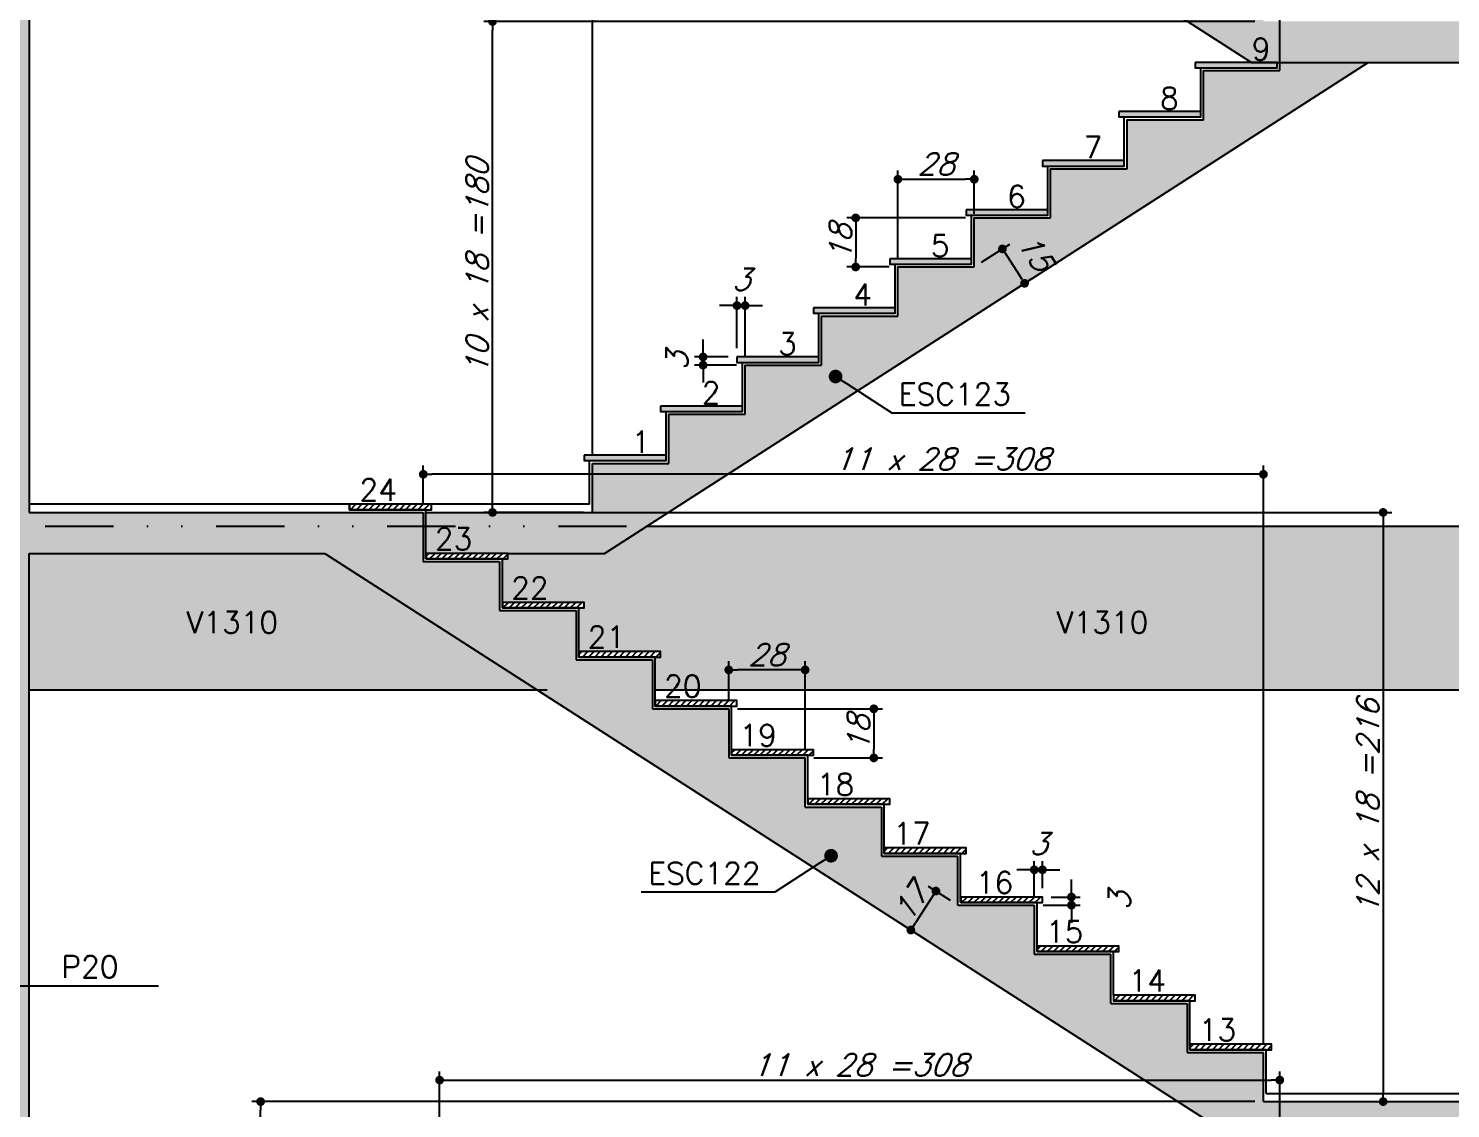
# Model space of a CAD drawing. Header units: millimetres. Extents: x -832 to 3668, y -1574 to 5296.
# Drawn here: x -410 to 111, y 2919 to 3315 of the extents above; entities that cross this region are included whole.
import ezdxf
from ezdxf import colors
from ezdxf.entities.mleader import LeaderData, LeaderLine
from ezdxf.math import Vec2, Vec3

# ---------------------------------------------------------------- set-up
doc = ezdxf.new("R2010")
doc.units = ezdxf.units.MM
doc.header["$LTSCALE"] = 50
doc.linetypes.add('DIVIDE2', pattern=[0.625, 0.25, -0.125, 0, -0.125, 0, -0.125])
for name, color, linetype in [('F-AUX-RED', 1, 'Continuous'), ('F-BOCEL CORTE', 2, 'Continuous'), ('F-BOCEL VISTA', 253, 'Continuous'), ('F-CORTE', 4, 'Continuous'), ('F-COTAS', 106, 'Continuous'), ('F-EIXOS-DET', 1, 'Continuous'), ('F-ESC CORTE', 4, 'Continuous'), ('F-ESC NOME', 2, 'Continuous'), ('F-ESC NUM', 2, 'Continuous'), ('F-ESC SOLIDO CORTE', 71, 'Continuous'), ('F-ESC VISTA', 2, 'Continuous'), ('F-REV_VISTA', 254, 'Continuous'), ('F-REVESTIMENTO', 1, 'Continuous'), ('F-SOLIDO', 71, 'Continuous'), ('F-TEXTO-YELLOW', 2, 'Continuous'), ('F-VISTA', 2, 'Continuous'), ('F-VISTA SÓLIDO', 254, 'Continuous'), ('F-VISTA SÓLIDO ESCADA', 253, 'Continuous')]:
    doc.layers.add(name, color=color, linetype=linetype)
doc.styles.add('5385-ARQ-PB-BAS-PLA-TER-TORRE-A-106-TXT$0$R60-75', font='romans.shx', dxfattribs={"height": 0.1125})
doc.styles.add('CP-TEXT-INCL', font='romans.shx', dxfattribs={"oblique": 20})
doc.styles.add('MCP', font='romans.shx')
doc.styles.add('ROMANS', font='romans.shx')
doc.styles.get("Standard").update_dxf_attribs({"font": 'arial.ttf'})
doc.dimstyles.new('CP-COTAS-50', dxfattribs={"dimscale": 0.64, "dimtxt": 12.5, "dimasz": 5, "dimexe": 5, "dimexo": 5, "dimgap": 2.5, "dimtad": 1, "dimdec": 1, "dimdsep": 46, "dimtxsty": 'CP-TEXT-INCL', "dimblk1": 'DOT', "dimblk2": 'DOT', "dimsah": 1, "dimcen": 9, "dimclrd": 256, "dimclre": 256, "dimclrt": 256, "dimadec": 0, "dimazin": 0, "dimtfac": 1, "dimtdec": 1, "dimtmove": 2, "dimatfit": 3, "dimldrblk": 'DOT', "dimfxl": 5, "dimtolj": 1, "dimarcsym": 0})
pattern_1 = [(0, (0, 0), (0, 6.985), [5.08, -1.905]), (90, (0, 0), (-6.985, 4e-16), [5.08, -1.905])]

# ---------------------------------------------------------------- blocks, each defined once
blk = doc.blocks.new('_DOT')
at = {"color": 0, "linetype": 'ByBlock'}
blk.add_line((-0.5, 0), (-1, 0), dxfattribs=at)
at = {"color": 0, "linetype": 'ByBlock', "const_width": 0.5}
blk.add_lwpolyline([(-0.25, 0, 1), (0.25, 0, 1)], format="xyb", close=True, dxfattribs=at)
blk = doc.blocks.new('BOCEL_EST')
at = {"layer": 'F-BOCEL CORTE'}
h = blk.add_hatch(dxfattribs=at)
h.set_pattern_fill('ANSI31', color=2, scale=0.5)
h.paths.add_polyline_path([(13.59, -262.25), (13.59, -260.25), (-16.41, -260.25), (-16.41, -262.25)])
at = {"layer": 'F-BOCEL CORTE', "color": 2}
blk.add_lwpolyline([(-16.41, -260.25), (-16.41, -262.25), (13.59, -262.25), (13.59, -260.25), (-16.41, -260.25)], dxfattribs=at)
blk = doc.blocks.new('*U435')
at = {"layer": 'F-BOCEL CORTE'}
h = blk.add_hatch(dxfattribs=at)
h.set_pattern_fill('ANSI31', color=2, scale=0.5)
h.set_pattern_definition([(45, (-56, 0), (-1.122532, 1.122532), [])])
h.paths.add_polyline_path([(-42.41, -262.25), (-42.41, -260.25), (-72.41, -260.25), (-72.41, -262.25)])
at = {"layer": 'F-BOCEL CORTE', "color": 2}
blk.add_lwpolyline([(-72.41, -260.25), (-72.41, -262.25), (-42.41, -262.25), (-42.41, -260.25), (-72.41, -260.25)], dxfattribs=at)
blk = doc.blocks.new('BOCEL_VISTA_EST')
at = {"layer": 'F-BOCEL VISTA'}
h = blk.add_hatch(color=254, dxfattribs=at)
h.dxf.hatch_style = 1
h.paths.add_polyline_path([(-209.57, -462.94), (-209.57, -460.94), (-239.57, -460.94), (-239.57, -462.94)])
blk.add_lwpolyline([(-239.57, -460.94), (-239.57, -462.94), (-209.57, -462.94), (-209.57, -460.94), (-239.57, -460.94)], dxfattribs=at)
blk = doc.blocks.new('*D472')
at = {"layer": 'DEFPOINTS', "color": 0, "transparency": 16777216}
for p in [(-63.57, 3259.21), (-63.57, 3243.34), (-91.57, 3227.06)]:
    blk.add_point(p, dxfattribs=at)
at = {"layer": 'F-COTAS', "lineweight": -2, "transparency": 16777216}
for p, q in [((-91.57, 3230.26), (-91.57, 3262.41)), ((-88.37, 3259.21), (-66.77, 3259.21)), ((-63.57, 3246.54), (-63.57, 3262.41))]:
    blk.add_line(p, q, dxfattribs=at)
at = {"layer": 'F-COTAS', "lineweight": -2, "transparency": 16777216, "xscale": 3.2, "yscale": 3.2, "zscale": 3.2, "rotation": 180}
blk.add_blockref('_DOT', (-91.57, 3259.21), dxfattribs=at)
at = {"layer": 'F-COTAS', "lineweight": -2, "transparency": 16777216, "xscale": 3.2, "yscale": 3.2, "zscale": 3.2}
blk.add_blockref('_DOT', (-63.57, 3259.21), dxfattribs=at)
at = {"layer": 'F-COTAS', "transparency": 16777216, "insert": (-77.57, 3264.81), "char_height": 8, "attachment_point": 5, "style": 'CP-TEXT-INCL'}
blk.add_mtext('\\A1;28', dxfattribs=at)
blk = doc.blocks.new('*D473')
at = {"layer": 'DEFPOINTS', "color": 0, "transparency": 16777216}
for p in [(-63.57, 3245.06), (-107.04, 3227.06), (-91.57, 3227.06)]:
    blk.add_point(p, dxfattribs=at)
at = {"layer": 'F-COTAS', "lineweight": -2, "transparency": 16777216}
for p, q in [((-66.77, 3245.06), (-110.24, 3245.06)), ((-107.04, 3241.86), (-107.04, 3230.26)), ((-94.77, 3227.06), (-110.24, 3227.06))]:
    blk.add_line(p, q, dxfattribs=at)
at = {"layer": 'F-COTAS', "lineweight": -2, "transparency": 16777216, "xscale": 3.2, "yscale": 3.2, "zscale": 3.2}
for p, rotation in [((-107.04, 3245.06), 90), ((-107.04, 3227.06), 270)]:
    blk.add_blockref('_DOT', p, dxfattribs=dict(at, rotation=rotation))
at = {"layer": 'F-COTAS', "transparency": 16777216, "insert": (-112.64, 3236.06), "char_height": 8, "attachment_point": 5, "rotation": 90, "style": 'CP-TEXT-INCL'}
blk.add_mtext('\\A1;18', dxfattribs=at)
blk = doc.blocks.new('*D474')
at = {"layer": 'DEFPOINTS', "color": 0, "transparency": 16777216}
for p in [(-150.57, 3212.88), (-150.57, 3194.06), (-147.57, 3191.06)]:
    blk.add_point(p, dxfattribs=at)
at = {"layer": 'F-COTAS', "lineweight": -2, "transparency": 16777216}
for p, q in [((-153.77, 3212.88), (-156.97, 3212.88)), ((-150.57, 3197.26), (-150.57, 3216.08)), ((-147.57, 3212.88), (-150.57, 3212.88)), ((-147.57, 3194.26), (-147.57, 3216.08)), ((-144.37, 3212.88), (-141.17, 3212.88))]:
    blk.add_line(p, q, dxfattribs=at)
at = {"layer": 'F-COTAS', "lineweight": -2, "transparency": 16777216, "xscale": 3.2, "yscale": 3.2, "zscale": 3.2}
blk.add_blockref('_DOT', (-150.57, 3212.88), dxfattribs=at)
at = {"layer": 'F-COTAS', "lineweight": -2, "transparency": 16777216, "xscale": 3.2, "yscale": 3.2, "zscale": 3.2, "rotation": 180}
blk.add_blockref('_DOT', (-147.57, 3212.88), dxfattribs=at)
at = {"layer": 'F-COTAS', "transparency": 16777216, "insert": (-149.07, 3222.48), "char_height": 8, "attachment_point": 5, "style": 'CP-TEXT-INCL'}
blk.add_mtext('\\A1;3', dxfattribs=at)
blk = doc.blocks.new('*D475')
at = {"layer": 'DEFPOINTS', "color": 0, "transparency": 16777216}
for p in [(-162.98, 3194.06), (-150.57, 3194.06), (-147.57, 3191.06)]:
    blk.add_point(p, dxfattribs=at)
at = {"layer": 'F-COTAS', "lineweight": -2, "transparency": 16777216}
for p, q in [((-162.98, 3197.26), (-162.98, 3200.46)), ((-153.77, 3194.06), (-166.18, 3194.06)), ((-150.77, 3191.06), (-166.18, 3191.06)), ((-162.98, 3191.06), (-162.98, 3194.06)), ((-162.98, 3187.86), (-162.98, 3184.66))]:
    blk.add_line(p, q, dxfattribs=at)
at = {"layer": 'F-COTAS', "lineweight": -2, "transparency": 16777216, "xscale": 3.2, "yscale": 3.2, "zscale": 3.2}
for p, rotation in [((-162.98, 3194.06), 270), ((-162.98, 3191.06), 90)]:
    blk.add_blockref('_DOT', p, dxfattribs=dict(at, rotation=rotation))
at = {"layer": 'F-COTAS', "transparency": 16777216, "insert": (-172.58, 3192.56), "char_height": 8, "attachment_point": 5, "rotation": 90, "style": 'CP-TEXT-INCL'}
blk.add_mtext('\\A1;3', dxfattribs=at)
blk = doc.blocks.new('*D530')
at = {"layer": 'DEFPOINTS', "color": 0, "transparency": 16777216}
for p in [(-38.57, 3006.05), (-41.57, 2993.06), (-38.57, 2996.06)]:
    blk.add_point(p, dxfattribs=at)
at = {"layer": 'F-COTAS', "lineweight": -2, "transparency": 16777216}
for p, q in [((-41.57, 2996.26), (-41.57, 3009.25)), ((-38.57, 2999.26), (-38.57, 3009.25)), ((-44.77, 3006.05), (-47.97, 3006.05)), ((-41.57, 3006.05), (-38.57, 3006.05)), ((-35.37, 3006.05), (-32.17, 3006.05))]:
    blk.add_line(p, q, dxfattribs=at)
at = {"layer": 'F-COTAS', "lineweight": -2, "transparency": 16777216, "xscale": 3.2, "yscale": 3.2, "zscale": 3.2}
blk.add_blockref('_DOT', (-41.57, 3006.05), dxfattribs=at)
at = {"layer": 'F-COTAS', "lineweight": -2, "transparency": 16777216, "xscale": 3.2, "yscale": 3.2, "zscale": 3.2, "rotation": 180}
blk.add_blockref('_DOT', (-38.57, 3006.05), dxfattribs=at)
at = {"layer": 'F-COTAS', "transparency": 16777216, "insert": (-40.07, 3015.65), "char_height": 8, "attachment_point": 5, "style": 'CP-TEXT-INCL'}
blk.add_mtext('\\A1;3', dxfattribs=at)
blk = doc.blocks.new('*D531')
at = {"layer": 'DEFPOINTS', "color": 0, "transparency": 16777216}
for p in [(-41.57, 2993.06), (-38.57, 2996.06), (-27.96, 2996.06)]:
    blk.add_point(p, dxfattribs=at)
at = {"layer": 'F-COTAS', "lineweight": -2, "transparency": 16777216}
for p, q in [((-27.96, 2999.26), (-27.96, 3002.46)), ((-38.37, 2993.06), (-24.76, 2993.06)), ((-35.37, 2996.06), (-24.76, 2996.06)), ((-27.96, 2993.06), (-27.96, 2996.06)), ((-27.96, 2989.86), (-27.96, 2986.66))]:
    blk.add_line(p, q, dxfattribs=at)
at = {"layer": 'F-COTAS', "lineweight": -2, "transparency": 16777216, "xscale": 3.2, "yscale": 3.2, "zscale": 3.2}
for p, rotation in [((-27.96, 2996.06), 270), ((-27.96, 2993.06), 90)]:
    blk.add_blockref('_DOT', p, dxfattribs=dict(at, rotation=rotation))
at = {"layer": 'F-COTAS', "transparency": 16777216, "insert": (-10.36, 2994.56), "char_height": 8, "attachment_point": 5, "rotation": 90, "style": 'CP-TEXT-INCL'}
blk.add_mtext('\\A1;3', dxfattribs=at)
blk = doc.blocks.new('*D528')
at = {"layer": 'DEFPOINTS', "color": 0, "transparency": 16777216}
for p in [(-153.57, 3079.32), (-153.57, 3065.06), (-125.57, 3047.06)]:
    blk.add_point(p, dxfattribs=at)
at = {"layer": 'F-COTAS', "lineweight": -2, "transparency": 16777216}
for p, q in [((-153.57, 3068.26), (-153.57, 3082.52)), ((-125.57, 3050.26), (-125.57, 3082.52)), ((-128.77, 3079.32), (-150.37, 3079.32))]:
    blk.add_line(p, q, dxfattribs=at)
at = {"layer": 'F-COTAS', "lineweight": -2, "transparency": 16777216, "xscale": 3.2, "yscale": 3.2, "zscale": 3.2, "rotation": 180}
blk.add_blockref('_DOT', (-153.57, 3079.32), dxfattribs=at)
at = {"layer": 'F-COTAS', "lineweight": -2, "transparency": 16777216, "xscale": 3.2, "yscale": 3.2, "zscale": 3.2}
blk.add_blockref('_DOT', (-125.57, 3079.32), dxfattribs=at)
at = {"layer": 'F-COTAS', "transparency": 16777216, "insert": (-139.57, 3084.92), "char_height": 8, "attachment_point": 5, "style": 'CP-TEXT-INCL'}
blk.add_mtext('\\A1;28', dxfattribs=at)
blk = doc.blocks.new('*D529')
at = {"layer": 'DEFPOINTS', "color": 0, "transparency": 16777216}
for p in [(-153.57, 3065.06), (-125.57, 3047.06), (-100.4, 3047.06)]:
    blk.add_point(p, dxfattribs=at)
at = {"layer": 'F-COTAS', "lineweight": -2, "transparency": 16777216}
for p, q in [((-150.37, 3065.06), (-97.2, 3065.06)), ((-100.4, 3061.86), (-100.4, 3050.26)), ((-122.37, 3047.06), (-97.2, 3047.06))]:
    blk.add_line(p, q, dxfattribs=at)
at = {"layer": 'F-COTAS', "lineweight": -2, "transparency": 16777216, "xscale": 3.2, "yscale": 3.2, "zscale": 3.2}
for p, rotation in [((-100.4, 3065.06), 90), ((-100.4, 3047.06), 270)]:
    blk.add_blockref('_DOT', p, dxfattribs=dict(at, rotation=rotation))
at = {"layer": 'F-COTAS', "transparency": 16777216, "insert": (-106, 3056.06), "char_height": 8, "attachment_point": 5, "rotation": 90, "style": 'CP-TEXT-INCL'}
blk.add_mtext('\\A1;18', dxfattribs=at)
blk = doc.blocks.new('*D567')
at = {"layer": 'DEFPOINTS', "color": 0, "transparency": 16777216}
for p in [(48.43, 2928.94), (48.43, 2903.06), (-259.57, 2723.06)]:
    blk.add_point(p, dxfattribs=at)
at = {"layer": 'F-COTAS', "lineweight": -2, "transparency": 16777216}
for p, q in [((-259.57, 2726.26), (-259.57, 2932.14)), ((48.43, 2906.26), (48.43, 2932.14)), ((-256.37, 2928.94), (45.23, 2928.94))]:
    blk.add_line(p, q, dxfattribs=at)
at = {"layer": 'F-COTAS', "lineweight": -2, "transparency": 16777216, "xscale": 3.2, "yscale": 3.2, "zscale": 3.2, "rotation": 180}
blk.add_blockref('_DOT', (-259.57, 2928.94), dxfattribs=at)
at = {"layer": 'F-COTAS', "lineweight": -2, "transparency": 16777216, "xscale": 3.2, "yscale": 3.2, "zscale": 3.2}
blk.add_blockref('_DOT', (48.43, 2928.94), dxfattribs=at)
at = {"layer": 'F-COTAS', "transparency": 16777216, "insert": (-105.57, 2934.54), "char_height": 8, "attachment_point": 5, "style": 'CP-TEXT-INCL'}
blk.add_mtext('\\A1;11 x 28 =308', dxfattribs=at)
blk = doc.blocks.new('*D568')
at = {"layer": 'DEFPOINTS', "color": 0, "transparency": 16777216}
for p in [(-265.57, 3151.05), (-265.57, 3137.06), (42.43, 2939.06)]:
    blk.add_point(p, dxfattribs=at)
at = {"layer": 'F-COTAS', "lineweight": -2, "transparency": 16777216}
for p, q in [((-265.57, 3140.26), (-265.57, 3154.25)), ((42.43, 2942.26), (42.43, 3154.25)), ((39.23, 3151.05), (-262.37, 3151.05))]:
    blk.add_line(p, q, dxfattribs=at)
at = {"layer": 'F-COTAS', "lineweight": -2, "transparency": 16777216, "xscale": 3.2, "yscale": 3.2, "zscale": 3.2, "rotation": 180}
blk.add_blockref('_DOT', (-265.57, 3151.05), dxfattribs=at)
at = {"layer": 'F-COTAS', "lineweight": -2, "transparency": 16777216, "xscale": 3.2, "yscale": 3.2, "zscale": 3.2}
blk.add_blockref('_DOT', (42.43, 3151.05), dxfattribs=at)
at = {"layer": 'F-COTAS', "transparency": 16777216, "insert": (-75.38, 3156.65), "char_height": 8, "attachment_point": 5, "style": 'CP-TEXT-INCL'}
blk.add_mtext('\\A1;11 x 28 =308', dxfattribs=at)
blk = doc.blocks.new('*D569')
at = {"layer": 'DEFPOINTS', "color": 0, "transparency": 16777216}
for p in [(48.43, 3322.86), (48.43, 3299.06), (-203.57, 3155.06)]:
    blk.add_point(p, dxfattribs=at)
at = {"layer": 'F-COTAS', "lineweight": -2, "transparency": 16777216}
for p, q in [((-203.57, 3158.26), (-203.57, 3326.06)), ((-200.37, 3322.86), (45.23, 3322.86)), ((48.43, 3302.26), (48.43, 3326.06))]:
    blk.add_line(p, q, dxfattribs=at)
at = {"layer": 'F-COTAS', "lineweight": -2, "transparency": 16777216, "xscale": 3.2, "yscale": 3.2, "zscale": 3.2, "rotation": 180}
blk.add_blockref('_DOT', (-203.57, 3322.86), dxfattribs=at)
at = {"layer": 'F-COTAS', "lineweight": -2, "transparency": 16777216, "xscale": 3.2, "yscale": 3.2, "zscale": 3.2}
blk.add_blockref('_DOT', (48.43, 3322.86), dxfattribs=at)
at = {"layer": 'F-COTAS', "transparency": 16777216, "insert": (-100.36, 3328.46), "char_height": 8, "attachment_point": 5, "style": 'CP-TEXT-INCL'}
blk.add_mtext('\\A1;9 x 28 =252', dxfattribs=at)
blk = doc.blocks.new('*D603')
at = {"layer": 'DEFPOINTS', "color": 0, "transparency": 16777216}
for p in [(-325.2, 2921.06), (42.43, 2921.06), (-256.08, 2705.06)]:
    blk.add_point(p, dxfattribs=at)
at = {"layer": 'F-COTAS', "lineweight": -2, "transparency": 16777216}
for p, q in [((39.23, 2921.06), (-328.4, 2921.06)), ((-325.2, 2708.26), (-325.2, 2917.86)), ((-259.28, 2705.06), (-328.4, 2705.06))]:
    blk.add_line(p, q, dxfattribs=at)
at = {"layer": 'F-COTAS', "lineweight": -2, "transparency": 16777216, "xscale": 3.2, "yscale": 3.2, "zscale": 3.2}
for p, rotation in [((-325.2, 2921.06), 90), ((-325.2, 2705.06), 270)]:
    blk.add_blockref('_DOT', p, dxfattribs=dict(at, rotation=rotation))
at = {"layer": 'F-COTAS', "transparency": 16777216, "insert": (-330.8, 2813.06), "char_height": 8, "attachment_point": 5, "rotation": 90, "style": 'CP-TEXT-INCL'}
blk.add_mtext('\\A1;12 x 18 =216', dxfattribs=at)
blk = doc.blocks.new('*D604')
at = {"layer": 'DEFPOINTS', "color": 0, "transparency": 16777216}
for p in [(-265.57, 3137.06), (42.43, 2921.06), (86.32, 2921.06)]:
    blk.add_point(p, dxfattribs=at)
at = {"layer": 'F-COTAS', "lineweight": -2, "transparency": 16777216}
for p, q in [((-262.37, 3137.06), (89.52, 3137.06)), ((86.32, 3133.86), (86.32, 2924.26)), ((45.63, 2921.06), (89.52, 2921.06))]:
    blk.add_line(p, q, dxfattribs=at)
at = {"layer": 'F-COTAS', "lineweight": -2, "transparency": 16777216, "xscale": 3.2, "yscale": 3.2, "zscale": 3.2}
for p, rotation in [((86.32, 3137.06), 90), ((86.32, 2921.06), 270)]:
    blk.add_blockref('_DOT', p, dxfattribs=dict(at, rotation=rotation))
at = {"layer": 'F-COTAS', "transparency": 16777216, "insert": (80.72, 3029.06), "char_height": 8, "attachment_point": 5, "rotation": 90, "style": 'CP-TEXT-INCL'}
blk.add_mtext('\\A1;12 x 18 =216', dxfattribs=at)
blk = doc.blocks.new('*D605')
at = {"layer": 'DEFPOINTS', "color": 0, "transparency": 16777216}
for p in [(-240.18, 3317.06), (42.43, 3317.06), (-203.57, 3137.06)]:
    blk.add_point(p, dxfattribs=at)
at = {"layer": 'F-COTAS', "lineweight": -2, "transparency": 16777216}
for p, q in [((39.23, 3317.06), (-243.38, 3317.06)), ((-240.18, 3140.26), (-240.18, 3313.86)), ((-206.77, 3137.06), (-243.38, 3137.06))]:
    blk.add_line(p, q, dxfattribs=at)
at = {"layer": 'F-COTAS', "lineweight": -2, "transparency": 16777216, "xscale": 3.2, "yscale": 3.2, "zscale": 3.2}
for p, rotation in [((-240.18, 3317.06), 90), ((-240.18, 3137.06), 270)]:
    blk.add_blockref('_DOT', p, dxfattribs=dict(at, rotation=rotation))
at = {"layer": 'F-COTAS', "transparency": 16777216, "insert": (-245.78, 3227.06), "char_height": 8, "attachment_point": 5, "rotation": 90, "style": 'CP-TEXT-INCL'}
blk.add_mtext('\\A1;10 x 18 =180', dxfattribs=at)
blk = doc.blocks.new('*D649')
at = {"layer": 'DEFPOINTS', "color": 0, "transparency": 16777216}
for p in [(-69.57, 2993.06), (-86.83, 2983.95), (-78.76, 2978.76)]:
    blk.add_point(p, dxfattribs=at)
at = {"layer": 'F-COTAS', "lineweight": -2, "transparency": 16777216}
for p, q in [((-72.26, 2994.79), (-80.33, 2999.98)), ((-79.37, 2995.56), (-85.1, 2986.64)), ((-81.45, 2980.49), (-89.52, 2985.68))]:
    blk.add_line(p, q, dxfattribs=at)
at = {"layer": 'F-COTAS', "lineweight": -2, "transparency": 16777216, "xscale": 3.2, "yscale": 3.2, "zscale": 3.2}
for p, rotation in [((-77.64, 2998.25), 57.26229061808719), ((-86.83, 2983.95), 237.2622906180871)]:
    blk.add_blockref('_DOT', p, dxfattribs=dict(at, rotation=rotation))
at = {"layer": 'F-COTAS', "transparency": 16777216, "insert": (-86.95, 2994.13), "char_height": 8, "attachment_point": 5, "rotation": 57.2623, "style": 'CP-TEXT-INCL'}
blk.add_mtext('\\A1;17', dxfattribs=at)
blk = doc.blocks.new('*D650')
at = {"layer": 'DEFPOINTS', "color": 0, "transparency": 16777216}
for p in [(-63.57, 3227.06), (-45.14, 3221.07), (-55.45, 3214.44)]:
    blk.add_point(p, dxfattribs=at)
at = {"layer": 'F-COTAS', "lineweight": -2, "transparency": 16777216}
for p, q in [((-60.87, 3228.79), (-50.56, 3235.42)), ((-51.53, 3231), (-46.87, 3223.76)), ((-52.76, 3216.17), (-42.45, 3222.8))]:
    blk.add_line(p, q, dxfattribs=at)
at = {"layer": 'F-COTAS', "lineweight": -2, "transparency": 16777216, "xscale": 3.2, "yscale": 3.2, "zscale": 3.2}
for p, rotation in [((-53.26, 3233.69), 122.7352262721076), ((-45.14, 3221.07), 302.7352262721076)]:
    blk.add_blockref('_DOT', p, dxfattribs=dict(at, rotation=rotation))
at = {"layer": 'F-COTAS', "transparency": 16777216, "insert": (-41.12, 3232.57), "char_height": 8, "attachment_point": 5, "rotation": 302.7352, "style": 'CP-TEXT-INCL'}
blk.add_mtext('\\A1;15', dxfattribs=at)

msp = doc.modelspace()

# ---------------------------------------------------------------- hatches: boundary and pattern name
h = msp.add_hatch()
h.set_pattern_fill('ANGLE', color=256)
h.set_pattern_definition(pattern_1)
h.paths.add_polyline_path([(-29.19, 3301.56), (-12.62, 3301.56), (-12.62, 3313.56), (-29.19, 3313.56)], flags=9)
h = msp.add_hatch()
h.set_pattern_fill('ANGLE', color=256)
h.set_pattern_definition(pattern_1)
h.paths.add_polyline_path([(-57.57, 3283.56), (-40.62, 3283.56), (-40.62, 3295.56), (-57.57, 3295.56)], flags=9)
h = msp.add_hatch()
h.set_pattern_fill('ANGLE', color=256)
h.set_pattern_definition(pattern_1)
h.paths.add_polyline_path([(-85.57, 3265.56), (-68.62, 3265.56), (-68.62, 3277.56), (-85.57, 3277.56)], flags=9)
h = msp.add_hatch()
h.set_pattern_fill('ANGLE', color=256)
h.set_pattern_definition(pattern_1)
h.paths.add_polyline_path([(-23.56, 3253.83), (27.63, 3253.83), (27.63, 3268.83), (-23.56, 3268.83)], flags=9)
h = msp.add_hatch()
h.set_pattern_fill('ANGLE', color=256)
h.set_pattern_definition(pattern_1)
h.paths.add_polyline_path([(-113.57, 3247.56), (-96.62, 3247.56), (-96.62, 3259.56), (-113.57, 3259.56)], flags=9)
h = msp.add_hatch()
h.set_pattern_fill('ANGLE', color=256)
h.set_pattern_definition(pattern_1)
h.paths.add_polyline_path([(-141.57, 3229.56), (-124.62, 3229.56), (-124.62, 3241.56), (-141.57, 3241.56)], flags=9)
h = msp.add_hatch()
h.set_pattern_fill('ANGLE', color=256)
h.set_pattern_definition(pattern_1)
h.paths.add_polyline_path([(-169.95, 3211.56), (-152.62, 3211.56), (-152.62, 3223.56), (-169.95, 3223.56)], flags=9)
h = msp.add_hatch()
h.set_pattern_fill('ANGLE', color=256)
h.set_pattern_definition(pattern_1)
h.paths.add_polyline_path([(-197.57, 3193.56), (-180.62, 3193.56), (-180.62, 3205.56), (-197.57, 3205.56)], flags=9)
h = msp.add_hatch()
h.set_pattern_fill('ANGLE', color=256)
h.set_pattern_definition(pattern_1)
h.paths.add_polyline_path([(-225.57, 3175.56), (-208.62, 3175.56), (-208.62, 3187.56), (-225.57, 3187.56)], flags=9)
h = msp.add_hatch()
h.set_pattern_fill('ANGLE', color=256)
h.set_pattern_definition(pattern_1)
h.paths.add_polyline_path([(-251.28, 3157.56), (-236.62, 3157.56), (-236.62, 3169.56), (-251.28, 3169.56)], flags=9)
h = msp.add_hatch()
h.set_pattern_fill('ANGLE', color=256)
h.set_pattern_definition(pattern_1)
h.paths.add_polyline_path([(-278.7, 3139.95), (-261.37, 3139.95), (-261.37, 3151.95), (-278.7, 3151.95)], flags=9)
h = msp.add_hatch()
h.set_pattern_fill('ANGLE', color=256)
h.set_pattern_definition(pattern_1)
h.paths.add_polyline_path([(-239.43, 3121.95), (-222.48, 3121.95), (-222.48, 3133.95), (-239.43, 3133.95)], flags=9)
h = msp.add_hatch()
h.set_pattern_fill('ANGLE', color=256)
h.set_pattern_definition(pattern_1)
h.paths.add_polyline_path([(-222.32, 3103.95), (-205.37, 3103.95), (-205.37, 3115.95), (-222.32, 3115.95)], flags=9)
h = msp.add_hatch()
h.set_pattern_fill('ANGLE', color=256)
h.set_pattern_definition(pattern_1)
h.paths.add_polyline_path([(-353.99, 3090.74), (-314.18, 3090.74), (-314.18, 3102.74), (-353.99, 3102.74)], flags=9)
h = msp.add_hatch()
h.set_pattern_fill('ANGLE', color=256)
h.set_pattern_definition(pattern_1)
h.paths.add_polyline_path([(3.71, 3090.74), (43.52, 3090.74), (43.52, 3102.74), (3.71, 3102.74)], flags=9)
h = msp.add_hatch()
h.set_pattern_fill('ANGLE', color=256)
h.set_pattern_definition(pattern_1)
h.paths.add_polyline_path([(-192.04, 3085.95), (-177.37, 3085.95), (-177.37, 3097.95), (-192.04, 3097.95)], flags=9)
h = msp.add_hatch()
h.set_pattern_fill('ANGLE', color=256)
h.set_pattern_definition(pattern_1)
h.paths.add_polyline_path([(-166.32, 3067.95), (-149.37, 3067.95), (-149.37, 3079.95), (-166.32, 3079.95)], flags=9)
h = msp.add_hatch()
h.set_pattern_fill('ANGLE', color=256)
h.set_pattern_definition(pattern_1)
h.paths.add_polyline_path([(-136.8, 3049.95), (-121.37, 3049.95), (-121.37, 3061.95), (-136.8, 3061.95)], flags=9)
h = msp.add_hatch()
h.set_pattern_fill('ANGLE', color=256)
h.set_pattern_definition(pattern_1)
h.paths.add_polyline_path([(-109.18, 3031.95), (-93.37, 3031.95), (-93.37, 3043.95), (-109.18, 3043.95)], flags=9)
h = msp.add_hatch()
h.set_pattern_fill('ANGLE', color=256)
h.set_pattern_definition(pattern_1)
h.paths.add_polyline_path([(-81.18, 3013.95), (-65.37, 3013.95), (-65.37, 3025.95), (-81.18, 3025.95)], flags=9)
h = msp.add_hatch()
h.set_pattern_fill('ANGLE', color=256)
h.set_pattern_definition(pattern_1)
h.paths.add_polyline_path([(-53.18, 2995.95), (-37.37, 2995.95), (-37.37, 3007.95), (-53.18, 3007.95)], flags=9)
h = msp.add_hatch()
h.set_pattern_fill('ANGLE', color=256)
h.set_pattern_definition(pattern_1)
h.paths.add_polyline_path([(-25.18, 2977.95), (-9.37, 2977.95), (-9.37, 2989.95), (-25.18, 2989.95)], flags=9)
h = msp.add_hatch()
h.set_pattern_fill('ANGLE', color=256)
h.set_pattern_definition(pattern_1)
h.paths.add_polyline_path([(-398.68, 2964.48), (-374.11, 2964.48), (-374.11, 2976.48), (-398.68, 2976.48)], flags=9)
h = msp.add_hatch()
h.set_pattern_fill('ANGLE', color=256)
h.set_pattern_definition(pattern_1)
h.paths.add_polyline_path([(2.44, 2959.95), (18.63, 2959.95), (18.63, 2971.95), (2.44, 2971.95)], flags=9)
h = msp.add_hatch()
h.set_pattern_fill('ANGLE', color=256)
h.set_pattern_definition(pattern_1)
h.paths.add_polyline_path([(-102.73, 2949.14), (-48.68, 2949.14), (-48.68, 2964.14), (-102.73, 2964.14)], flags=9)
h = msp.add_hatch()
h.set_pattern_fill('ANGLE', color=256)
h.set_pattern_definition(pattern_1)
h.paths.add_polyline_path([(30.82, 2941.95), (46.63, 2941.95), (46.63, 2953.95), (30.82, 2953.95)], flags=9)
h = msp.add_hatch()
h.set_pattern_fill('ANGLE', color=256)
h.set_pattern_definition(pattern_1)
h.paths.add_polyline_path([(53.34, 2923.95), (69.15, 2923.95), (69.15, 2935.95), (53.34, 2935.95)], flags=9)
at = {"layer": 'F-ESC SOLIDO CORTE'}
h = msp.add_hatch(color=256, dxfattribs=at)
h.dxf.hatch_style = 1
h.paths.add_polyline_path([(-209.57, 3497.06), (-410.07, 3497.06), (-410.07, 3482.06), (-241.95, 3482.06), (38.02, 3302.06), (166.93, 3302.06), (166.93, 3317.06), (42.43, 3317.06), (42.43, 3335.06), (14.43, 3335.06), (14.43, 3353.06), (-13.57, 3353.06), (-13.57, 3371.06), (-41.57, 3371.06), (-41.57, 3389.06), (-69.57, 3389.06), (-69.57, 3407.06), (-97.57, 3407.06), (-97.57, 3425.06), (-125.57, 3425.06), (-125.57, 3443.06), (-153.57, 3443.06), (-153.57, 3461.06), (-181.57, 3461.06), (-181.57, 3479.06), (-209.57, 3479.06)])
h = msp.add_hatch(color=256, dxfattribs=at)
h.dxf.hatch_style = 1
h.paths.add_polyline_path([(-265.57, 3137.06), (-410.07, 3137.06), (-410.07, 3122.06), (-301.65, 3122.06), (37.43, 2904.06), (166.93, 2904.06), (166.93, 2921.06), (42.43, 2921.06), (42.43, 2939.06), (14.43, 2939.06), (14.43, 2957.06), (-13.57, 2957.06), (-13.57, 2975.06), (-41.57, 2975.06), (-41.57, 2993.06), (-69.57, 2993.06), (-69.57, 3011.06), (-97.57, 3011.06), (-97.57, 3029.06), (-125.57, 3029.06), (-125.57, 3047.06), (-153.57, 3047.06), (-153.57, 3065.06), (-181.57, 3065.06), (-181.57, 3083.06), (-209.57, 3083.06), (-209.57, 3101.06), (-237.57, 3101.06), (-237.57, 3119.06), (-265.57, 3119.06)])
at = {"layer": 'F-SOLIDO'}
h = msp.add_hatch(color=256, dxfattribs=at)
h.dxf.hatch_style = 1
h.paths.add_polyline_path([(-410.07, 4294.74), (-429.07, 4294.73), (-429.07, -692.94), (-478.03, -692.94), (-478.03, -947.94), (-410.07, -947.94)])
h.paths.add_polyline_path([(-307.57, -692.94), (-410.07, -692.94), (-410.07, -947.94), (-307.57, -947.94)])
at = {"layer": 'F-VISTA SÓLIDO'}
h = msp.add_hatch(color=256, dxfattribs=at)
h.dxf.hatch_style = 1
h.paths.add_polyline_path([(166.93, 3132.06), (-183.6, 3132.06), (-199.16, 3122.06), (-234.57, 3122.06), (-234.57, 3120.06), (-236.57, 3120.06), (-236.57, 3104.06), (-206.57, 3104.06), (-206.57, 3102.06), (-208.57, 3102.06), (-208.57, 3086.06), (-178.57, 3086.06), (-178.57, 3084.06), (-180.57, 3084.06), (-180.57, 3072.06), (166.93, 3072.06)])
h = msp.add_hatch(color=256, dxfattribs=at)
h.dxf.hatch_style = 1
h.paths.add_polyline_path([(-301.65, 3122.06), (-410.07, 3122.06), (-410.07, 3072.06), (-223.88, 3072.06)])
at = {"layer": 'F-VISTA SÓLIDO ESCADA'}
h = msp.add_hatch(color=256, dxfattribs=at)
h.dxf.hatch_style = 1
h.paths.add_polyline_path([(80.84, 3302.06), (48.43, 3302.06), (48.43, 3299.06), (20.43, 3299.06), (20.43, 3281.06), (-7.57, 3281.06), (-7.57, 3263.06), (-35.57, 3263.06), (-35.57, 3245.06), (-63.57, 3245.06), (-63.57, 3227.06), (-91.57, 3227.06), (-91.57, 3209.06), (-119.57, 3209.06), (-119.57, 3191.06), (-147.57, 3191.06), (-147.57, 3173.06), (-175.57, 3173.06), (-175.57, 3155.06), (-203.57, 3155.06), (-203.57, 3137.06), (-264.57, 3137.06), (-264.57, 3122.06), (-234.57, 3122.06), (-199.16, 3122.06)])

# ---------------------------------------------------------------- linework, layer by layer
at = {"layer": 'F-CORTE'}
for p, q in [((-410.07, 3482.06), (-410.07, 3137.06)), ((-410.07, 2705.06), (-410.07, 3122.06))]:
    msp.add_line(p, q, dxfattribs=at)
at = {"layer": 'F-EIXOS-DET', "color": 252, "linetype": 'DIVIDE2', "ltscale": 2}
msp.add_lwpolyline([(-466.84, 3132.06), (248.16, 3132.06)], dxfattribs=at)
at = {"layer": 'F-ESC CORTE'}
for p, q in [((-265.57, 3137.06), (-265.57, 3119.06)), ((-410.07, 3122.06), (-301.65, 3122.06)), ((-237.57, 3119.06), (-237.57, 3101.06)), ((-209.57, 3101.06), (-209.57, 3083.06)), ((-181.57, 3083.06), (-181.57, 3065.06)), ((-153.57, 3065.06), (-153.57, 3047.06)), ((-97.57, 3029.06), (-97.57, 3011.06)), ((-69.57, 2993.06), (-69.57, 3011.06)), ((-41.57, 2993.06), (-41.57, 2975.06)), ((-13.57, 2957.06), (-13.57, 2975.06)), ((14.43, 2957.06), (14.43, 2939.06)), ((42.43, 2921.06), (42.43, 2939.06))]:
    msp.add_line(p, q, dxfattribs=at)
for points in [[(-241.95, 3482.06), (38.02, 3302.06), (166.93, 3302.06)], [(-410.07, 3137.06), (-265.57, 3137.06)], [(-301.65, 3122.06), (37.43, 2904.06)], [(-265.57, 3119.06), (-237.57, 3119.06)], [(-237.57, 3101.06), (-209.57, 3101.06)], [(-209.57, 3083.06), (-181.57, 3083.06)], [(-181.57, 3065.06), (-153.57, 3065.06)], [(-153.57, 3047.06), (-125.57, 3047.06)], [(-125.57, 3029.06), (-125.57, 3047.06)], [(-125.57, 3029.06), (-97.57, 3029.06)], [(-97.57, 3011.06), (-69.57, 3011.06)], [(-69.57, 2993.06), (-41.57, 2993.06)], [(-41.57, 2975.06), (-13.57, 2975.06)], [(-13.57, 2957.06), (14.43, 2957.06)], [(14.43, 2939.06), (42.43, 2939.06)], [(42.43, 2921.06), (166.93, 2921.06)]]:
    msp.add_lwpolyline(points, dxfattribs=at)
at = {"layer": 'F-ESC VISTA'}
for p, q in [((-203.57, 3137.06), (-203.57, 3155.06)), ((-203.57, 3155.06), (-175.57, 3155.06))]:
    msp.add_line(p, q, dxfattribs=at)
for points in [[(-234.57, 3122.06), (-199.16, 3122.06), (80.84, 3302.06)], [(48.43, 3299.06), (48.43, 3302.06)], [(20.43, 3281.06), (20.43, 3299.06), (48.43, 3299.06)], [(-7.57, 3263.06), (-7.57, 3281.06), (20.43, 3281.06)], [(-35.57, 3245.06), (-35.57, 3263.06), (-7.57, 3263.06)], [(-63.57, 3227.06), (-63.57, 3245.06), (-35.57, 3245.06)], [(-91.57, 3209.06), (-91.57, 3227.06), (-63.57, 3227.06)], [(-119.57, 3191.06), (-119.57, 3209.06), (-91.57, 3209.06)], [(-147.57, 3173.06), (-147.57, 3191.06), (-119.57, 3191.06)], [(-175.57, 3155.06), (-175.57, 3173.06), (-147.57, 3173.06)], [(-264.57, 3137.06), (-203.57, 3137.06)]]:
    msp.add_lwpolyline(points, dxfattribs=at)
at = {"layer": 'F-REV_VISTA'}
for points in [[(19.43, 3282.06), (19.43, 3300.06), (47.43, 3300.06)], [(47.43, 3300.06), (47.43, 3302.06)], [(-8.57, 3264.06), (-8.57, 3282.06), (19.43, 3282.06)], [(-36.57, 3246.06), (-36.57, 3264.06), (-8.57, 3264.06)], [(-64.57, 3228.06), (-64.57, 3246.06), (-36.57, 3246.06)], [(-92.57, 3210.06), (-92.57, 3228.06), (-64.57, 3228.06)], [(-120.57, 3192.06), (-120.57, 3210.06), (-92.57, 3210.06)], [(-148.57, 3174.06), (-148.57, 3192.06), (-120.57, 3192.06)], [(-176.57, 3156.06), (-176.57, 3174.06), (-148.57, 3174.06)], [(-204.57, 3140.06), (-204.57, 3156.06), (-176.57, 3156.06)], [(-204.57, 3140.06), (-262.57, 3140.06)]]:
    msp.add_lwpolyline(points, dxfattribs=at)
at = {"layer": 'F-REVESTIMENTO'}
for p, q in [((-264.57, 3120.06), (-264.57, 3138.06)), ((-236.57, 3120.06), (-264.57, 3120.06)), ((-236.57, 3102.06), (-236.57, 3120.06)), ((-208.57, 3102.06), (-236.57, 3102.06)), ((-208.57, 3084.06), (-208.57, 3102.06)), ((-180.57, 3084.06), (-208.57, 3084.06)), ((-180.57, 3066.06), (-180.57, 3084.06)), ((-152.57, 3066.06), (-180.57, 3066.06)), ((-152.57, 3048.06), (-152.57, 3066.06)), ((-124.57, 3048.06), (-152.57, 3048.06)), ((-124.57, 3030.06), (-124.57, 3048.06)), ((-96.57, 3030.06), (-124.57, 3030.06)), ((-96.57, 3012.06), (-96.57, 3030.06)), ((-68.57, 3012.06), (-96.57, 3012.06)), ((-68.57, 2994.06), (-68.57, 3012.06)), ((-40.57, 2994.06), (-68.57, 2994.06)), ((-40.57, 2976.06), (-40.57, 2994.06)), ((-12.57, 2976.06), (-40.57, 2976.06)), ((-12.57, 2960.06), (-12.57, 2976.06)), ((15.43, 2958.06), (-12.57, 2958.06)), ((15.43, 2940.06), (15.43, 2958.06)), ((43.43, 2940.06), (15.43, 2940.06)), ((43.43, 2924.06), (43.43, 2940.06)), ((43.43, 2924.06), (166.93, 2924.06))]:
    msp.add_line(p, q, dxfattribs=at)
msp.add_lwpolyline([(-264.57, 3138.06), (-292.57, 3138.06), (-292.57, 3140.06), (-410.07, 3140.06)], dxfattribs=at)
at = {"layer": 'F-VISTA'}
for points in [[(-183.6, 3132.06), (166.93, 3132.06)], [(-410.07, 3072.06), (-220.18, 3072.06)], [(-180.57, 3072.06), (166.93, 3072.06)]]:
    msp.add_lwpolyline(points, dxfattribs=at)

# ---------------------------------------------------------------- block references
at = {"layer": 'F-BOCEL CORTE'}
for name, p in [('*U435', (-220.15, 3400.31)), ('BOCEL_EST', (-248.15, 3382.31)), ('BOCEL_EST', (-220.15, 3364.31)), ('BOCEL_EST', (-192.15, 3346.31)), ('BOCEL_EST', (-164.15, 3328.31)), ('BOCEL_EST', (-136.15, 3310.31)), ('BOCEL_EST', (-108.15, 3292.31)), ('BOCEL_EST', (-80.15, 3274.31)), ('BOCEL_EST', (-52.15, 3256.31)), ('BOCEL_EST', (-24.15, 3238.31)), ('BOCEL_EST', (3.85, 3220.31)), ('BOCEL_EST', (31.85, 3202.31))]:
    msp.add_blockref(name, p, dxfattribs=at)
at = {"layer": 'F-BOCEL VISTA'}
for p in [(257, 3763), (229, 3745), (201, 3727), (173, 3709), (145, 3691), (117, 3673), (89, 3655), (61, 3637), (33, 3619)]:
    msp.add_blockref('BOCEL_VISTA_EST', p, dxfattribs=at)

# ---------------------------------------------------------------- texts
at = {"layer": 'F-ESC NOME', "style": 'ROMANS'}
for s, p in [('ESC123', (-91.25, 3176.45)), ('ESC122', (-183.05, 3000.76))]:
    msp.add_text(s, height=8, dxfattribs=at).set_placement(p)
at = {"layer": 'F-ESC NUM', "style": '5385-ARQ-PB-BAS-PLA-TER-TORRE-A-106-TXT$0$R60-75'}
for s, p in [('9', (38.13, 3302.9)), ('8', (4.51, 3284.9)), ('7', (-23.49, 3266.9)), ('6', (-51.49, 3248.9)), ('5', (-79.49, 3230.9)), ('4', (-107.87, 3212.9)), ('3', (-135.49, 3194.9)), ('2', (-163.49, 3176.9)), ('1', (-189.2, 3158.9)), ('24', (-288.93, 3141.37)), ('23', (-261.29, 3123.37)), ('22', (-233.31, 3105.37)), ('21', (-205.29, 3087.37)), ('20', (-177.29, 3069.37)), ('19', (-149.67, 3051.37)), ('18', (-121.29, 3033.37)), ('17', (-93.29, 3015.37)), ('16', (-63.01, 2997.37)), ('15', (-37.29, 2979.37)), ('14', (-7.01, 2961.37)), ('13', (18.71, 2943.37))]:
    msp.add_text(s, height=8, dxfattribs=at).set_placement(p)
at = {"layer": 'F-TEXTO-YELLOW', "style": 'MCP'}
for s, p in [('V1310', (-352.37, 3092.74)), ('V1310', (-33.36, 3092.74)), ('P20', (-398.2, 2966.48))]:
    msp.add_text(s, height=8, dxfattribs=at).set_placement(p)

# ---------------------------------------------------------------- dimensions: what is measured, and where the dimension line sits
at = {"layer": 'F-COTAS'}
for base, p1, p2, text, picture, middle in [((48.43, 3322.86), (-203.57, 3155.06), (48.43, 3299.06), '9 x 28 =<>', '*D569', (-100.36, 3328.46)), ((-265.57, 3151.05), (42.43, 2939.06), (-265.57, 3137.06), '11 x 28 =<>', '*D568', (-75.38, 3156.65))]:
    dim = msp.add_linear_dim(base=base, p1=p1, p2=p2, text=text, dimstyle='CP-COTAS-50', dxfattribs=at)
    dim.commit()
    dim.dimension.update_dxf_attribs({"geometry": picture, "text_midpoint": middle, "dimtype": 160})
for base, p1, p2, text, picture, middle in [((-240.18, 3317.06), (-203.57, 3137.06), (42.43, 3317.06), '10 x 18 =<>', '*D605', (-245.78, 3227.06)), ((86.32, 2921.06), (-265.57, 3137.06), (42.43, 2921.06), '12 x 18 =<>', '*D604', (80.72, 3029.06)), ((-325.2, 2921.06), (-256.08, 2705.06), (42.43, 2921.06), '12 x 18 =<>', '*D603', (-330.8, 2813.06))]:
    dim = msp.add_linear_dim(base=base, p1=p1, p2=p2, angle=90, text=text, dimstyle='CP-COTAS-50', dxfattribs=at)
    dim.commit()
    dim.dimension.update_dxf_attribs({"geometry": picture, "text_midpoint": middle})
for base, p1, p2, picture, middle in [((-63.57, 3259.21), (-91.57, 3227.06), (-63.57, 3243.34), '*D472', (-77.57, 3264.81)), ((-150.57, 3212.88), (-147.57, 3191.06), (-150.57, 3194.06), '*D474', (-149.07, 3222.48)), ((-153.57, 3079.32), (-125.57, 3047.06), (-153.57, 3065.06), '*D528', (-139.57, 3084.92)), ((-38.57, 3006.05), (-41.57, 2993.06), (-38.57, 2996.06), '*D530', (-40.07, 3015.65))]:
    dim = msp.add_linear_dim(base=base, p1=p1, p2=p2, dimstyle='CP-COTAS-50', dxfattribs=at)
    dim.commit()
    dim.dimension.update_dxf_attribs({"geometry": picture, "text_midpoint": middle})
for base, p1, p2, picture, middle in [((-107.04, 3227.06), (-63.57, 3245.06), (-91.57, 3227.06), '*D473', (-112.64, 3236.06)), ((-162.98, 3194.06), (-147.57, 3191.06), (-150.57, 3194.06), '*D475', (-172.58, 3192.56)), ((-100.4, 3047.06), (-153.57, 3065.06), (-125.57, 3047.06), '*D529', (-106, 3056.06)), ((-27.96, 2996.06), (-41.57, 2993.06), (-38.57, 2996.06), '*D531', (-10.36, 2994.56))]:
    dim = msp.add_linear_dim(base=base, p1=p1, p2=p2, angle=90, dimstyle='CP-COTAS-50', dxfattribs=at)
    dim.commit()
    dim.dimension.update_dxf_attribs({"geometry": picture, "text_midpoint": middle})
for p1, p2, distance, picture, middle in [((-63.57, 3227.06), (-55.45, 3214.44), 12.26, '*D650', (-41.12, 3232.57)), ((-69.57, 2993.06), (-78.76, 2978.76), -9.6, '*D649', (-86.95, 2994.13))]:
    dim = msp.add_aligned_dim(p1=p1, p2=p2, distance=distance, dimstyle='CP-COTAS-50', dxfattribs=at)
    dim.commit()
    dim.dimension.update_dxf_attribs({"geometry": picture, "text_midpoint": middle})
dim = msp.add_linear_dim(base=(48.43, 2928.94), p1=(-259.57, 2723.06), p2=(48.43, 2903.06), text='11 x 28 =<>', dimstyle='CP-COTAS-50', dxfattribs=at)
dim.commit()
dim.dimension.update_dxf_attribs({"geometry": '*D567', "text_midpoint": (-105.57, 2934.54)})

# ---------------------------------------------------------------- leaders
at = {"layer": 'F-AUX-RED'}
ml = msp.add_multileader_mtext('Standard', dxfattribs=at)
ml.set_content('', color=256)
ml.set_leader_properties()
ml.set_arrow_properties(name='DOT')
ml.build(insert=Vec2(0, 0))
ml.multileader.update_dxf_attribs({"text_right_attachment_type": 6, "dogleg_length": 0.36, "arrow_head_size": 5})
ctx = ml.context
ctx.base_point, ctx.char_height, ctx.arrow_head_size, ctx.landing_gap_size, ctx.plane_origin = Vec3(-44.93, 3173.54), 0.18, 5, 0.09, Vec3(-114.42, 3191.54)
ctx.right_attachment = 6
notes = []
notes.append((ctx, [(0, (1, 1, 0), (-93.77, 3173.54), (1, 0), 48.84, [(0, [(-114.42, 3186.9)], 0, [])])]))
ctx.mtext.insert, ctx.mtext.flow_direction = Vec3(-44.84, 3173.63), 5
ml = msp.add_multileader_mtext('Standard', dxfattribs=at)
ml.set_content('', color=256)
ml.set_leader_properties()
ml.set_arrow_properties(name='DOT')
ml.build(insert=Vec2(0, 0))
ml.multileader.update_dxf_attribs({"text_right_attachment_type": 6, "dogleg_length": 0.36, "arrow_head_size": 5})
ctx = ml.context
ctx.base_point, ctx.char_height, ctx.arrow_head_size, ctx.landing_gap_size, ctx.plane_origin = Vec3(-185.73, 2997.93), 0.18, 5, 0.09, Vec3(-116.07, 3015.84)
ctx.right_attachment, ctx.text_align_type = 6, 2
notes.append((ctx, [(0, (1, 1, 0), (-136.71, 2997.84), (-1, 0), 48.84, [(0, [(-116.07, 3011.2)], 0, [])])]))
ctx.mtext.insert, ctx.mtext.alignment, ctx.mtext.flow_direction = Vec3(-185.64, 2998.02), 3, 5
ml = msp.add_multileader_mtext('Standard', dxfattribs=at)
ml.set_content('', color=256)
ml.set_leader_properties()
ml.set_arrow_properties(name='DOT')
ml.build(insert=Vec2(0, 0))
ml.multileader.update_dxf_attribs({"text_right_attachment_type": 6, "dogleg_length": 0.36, "arrow_head_size": 5})
ctx = ml.context
ctx.base_point, ctx.char_height, ctx.arrow_head_size, ctx.landing_gap_size, ctx.plane_origin = Vec3(-362.58, 2963.56), 0.18, 5, 0.09, Vec3(-416.72, 2981.56)
ctx.right_attachment = 6
notes.append((ctx, [(0, (1, 1, 0), (-396.07, 2963.56), (1, 0), 33.49, [(0, [(-416.72, 2963.56)], 0, [])])]))
ctx.mtext.insert, ctx.mtext.flow_direction = Vec3(-362.49, 2963.65), 5
for ctx, leaders in notes:
    for number, flags, end, landing, length, lines in leaders:
        leader = LeaderData()
        leader.index, (leader.has_last_leader_line, leader.has_dogleg_vector, leader.attachment_direction) = number, flags
        leader.last_leader_point, leader.dogleg_vector, leader.dogleg_length = Vec3(end), Vec3(landing), length
        for number, points, colour, breaks in lines:
            line = LeaderLine()
            line.index, line.vertices, line.color, line.breaks = number, Vec3.list(points), colors.encode_raw_color(colour), breaks
            leader.lines.append(line)
        ctx.leaders.append(leader)

doc.saveas('drawing.dxf')
